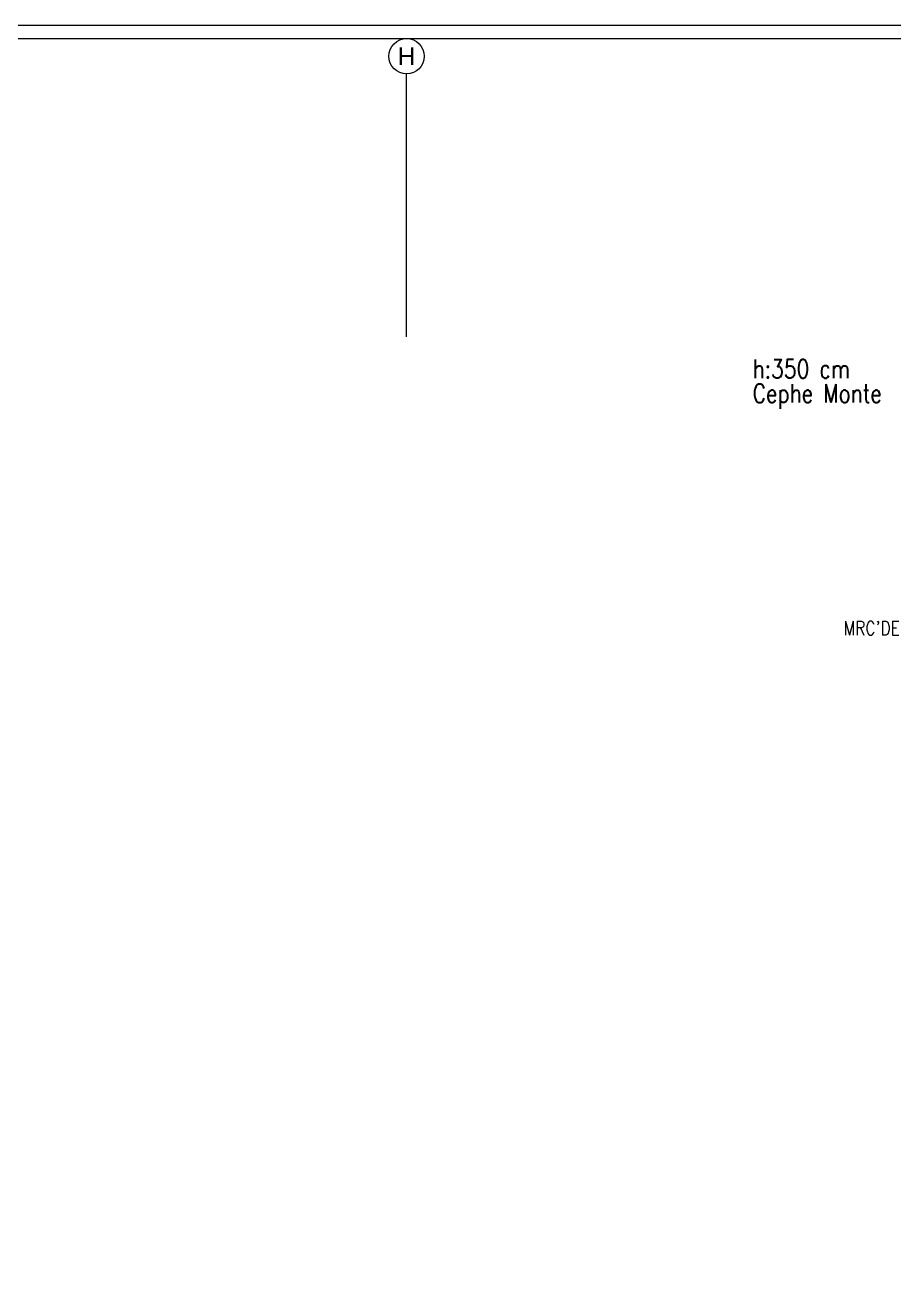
# Model space of a CAD drawing. Extents: x -1073 to 35213, y -1180 to 6950.
# Drawn here: x 1610 to 2593, y 2773 to 4205 of the extents above; entities that cross this region are included whole.
import ezdxf
from ezdxf.enums import TextEntityAlignment as Align

# ---------------------------------------------------------------- set-up
doc = ezdxf.new("R2010")
doc.units = 0
doc.header["$LTSCALE"] = 25
doc.layers.get('0').update_dxf_attribs({"color": 9, "lineweight": 9})
for name, color, linetype, lineweight in [('24', 9, 'Continuous', 9), ('40A', 9, 'Continuous', 9), ('E-YAZI', 7, 'Continuous', 30)]:
    doc.layers.add(name, color=color, linetype=linetype, lineweight=lineweight)
doc.styles.add('Arial', font='arial.ttf', dxfattribs={"height": 2.5})
doc.styles.add('E-YAZI', font='txttw.shx')

# ---------------------------------------------------------------- blocks, each defined once
blk = doc.blocks.new('0_aks')
at = {"linetype": 'Continuous'}
blk.add_circle((0, 0), 2, dxfattribs=at)
at = {"style": 'Arial'}
blk.add_attdef('AKS', text='', height=2, dxfattribs=at).set_placement((0, 0), align=Align.MIDDLE_CENTER)
blk = doc.blocks.new('p-aks_vw')
at = {"layer": '24', "ltscale": 2}
blk.add_lwpolyline([(1640, 3837.5), (1640, 3540)], dxfattribs=at)
at = {"layer": '24', "xscale": 10, "yscale": 10, "zscale": 10}
blk.add_blockref('0_aks', (1640.4, 3857.5), dxfattribs=at).add_auto_attribs({'AKS': 'H'})

msp = doc.modelspace()

# ---------------------------------------------------------------- linework, layer by layer
at = {"layer": '40A'}
for points in [[(6995, 0), (0, 0), (0, 4205), (6995, 4205)], [(80, 4190), (6455.06, 4190), (6455.06, 15), (80, 15)]]:
    msp.add_lwpolyline(points, close=True, dxfattribs=at)

# ---------------------------------------------------------------- block references
at = {"layer": '24'}
msp.add_blockref('p-aks_vw', (400.84, 312.5), dxfattribs=at)

# ---------------------------------------------------------------- texts
at = {"layer": 'E-YAZI', "color": 30, "style": 'E-YAZI', "width": 0.8}
for s, p in [('h:350 cm', (2433.07, 3805.71)), ('Cephe Monte', (2433.07, 3777.99))]:
    msp.add_text(s, height=21, dxfattribs=at).set_placement(p)
at = {"layer": 'E-YAZI', "color": 3, "style": 'E-YAZI', "width": 0.8}
msp.add_text("MRC'DEN RC-V-1K'YA", height=16, dxfattribs=at).set_placement((2536.01, 3514.79))

doc.saveas('drawing.dxf')
